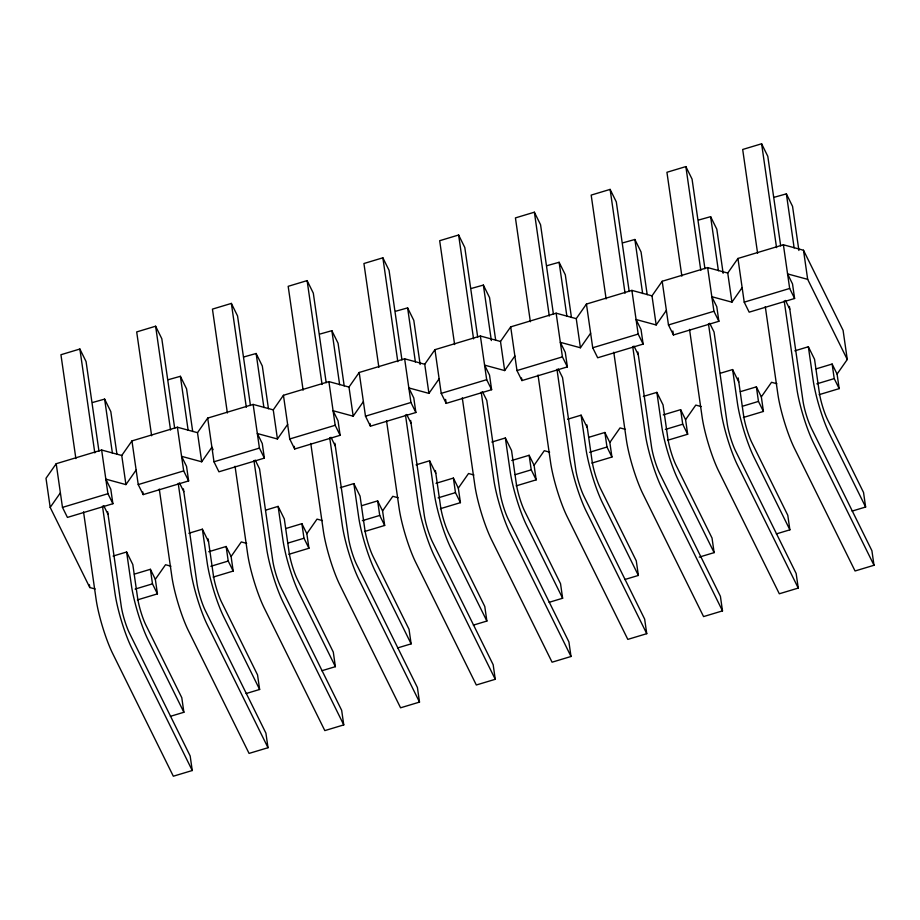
<?xml version="1.0" encoding="UTF-8"?>
<svg xmlns="http://www.w3.org/2000/svg" width="920" height="920" viewBox="0 0 920 920"><rect width="100%" height="100%" fill="white"/><g stroke="black" fill="none" stroke-linecap="round" stroke-linejoin="round"><path stroke-width="1.38" d="M56.2 463.714L62.479 507.391L67.436 517.408L112.884 503.723L110.791 489.164L105.834 479.147L125.936 484.61L121.751 455.48L101.648 450.029L56.2 463.714L46 478.285L50.186 507.414L89.792 587.535L95.151 588.995M50.186 507.414L60.386 492.832M121.751 455.48L131.951 440.91L177.399 427.225L197.501 432.676L201.687 461.794L181.585 456.343L186.541 466.359L188.634 480.918L143.186 494.603L138.23 484.587L131.951 440.91M125.936 484.61L136.137 470.028M197.501 432.676L207.702 418.094L253.149 404.421L273.252 409.871L277.438 438.989L257.335 433.538L262.28 443.555L264.373 458.114L218.925 471.799L213.98 461.782L207.702 418.094M201.687 461.794L211.887 447.223L213.118 449.73M273.252 409.871L283.44 395.289L328.9 381.616L348.99 387.067L353.188 416.185L333.086 410.734L338.031 420.75L340.124 435.309L294.676 448.994L289.731 438.978L283.44 395.289M137.379 599.909L157.435 593.871L155.342 579.312L165.542 564.73L170.901 566.191M277.438 438.989L287.638 424.419M348.99 387.067L359.191 372.485L404.639 358.811L424.741 364.262L428.927 393.38L408.836 387.929L413.781 397.946L415.874 412.505L370.426 426.19L365.481 416.173L359.191 372.485M213.13 577.104L233.185 571.067L231.092 556.508L241.293 541.926L246.652 543.386M353.188 416.185L363.388 401.614M424.741 364.262L434.941 349.68L480.389 336.007L500.491 341.458L504.678 370.576L484.575 365.125L489.532 375.141L491.625 389.7L446.177 403.385L441.22 393.369L434.941 349.68M288.88 554.3L308.936 548.262L306.843 533.703L317.032 519.121L322.402 520.582M428.927 393.38L439.127 378.81M500.491 341.458L510.692 326.876L556.14 313.191L576.242 318.653L580.428 347.772L560.326 342.32L565.282 352.337L567.375 366.896L521.928 380.581L516.971 370.565L510.692 326.876M364.63 531.495L384.675 525.458L382.582 510.899L392.782 496.317L398.141 497.777M504.678 370.576L514.878 356.005M576.242 318.653L586.442 304.072L631.89 290.386L651.992 295.849L656.178 324.967L636.077 319.516L641.033 329.532L643.126 344.091L597.678 357.776L592.721 347.76L586.442 304.072M440.381 508.691L460.425 502.653L458.332 488.094L468.533 473.512L473.892 474.973M580.428 347.772L590.629 333.201M651.992 295.849L662.193 281.267L707.641 267.582L727.743 273.044L731.929 302.162L711.827 296.711L716.783 306.728L718.876 321.287L673.428 334.972L668.472 324.955L662.193 281.267M516.131 485.886L536.176 479.849L534.083 465.29L544.284 450.708L549.642 452.168M656.178 324.967L666.379 310.397M727.743 273.044L737.943 258.462L783.391 244.777L803.494 250.24L843.088 330.36L847.274 359.49L837.085 374.06L839.178 388.631L819.122 394.668M591.87 463.082L611.926 457.044L609.833 442.485L620.034 427.903L625.393 429.353M731.929 302.162L742.13 287.592M667.621 440.277L687.677 434.24L685.584 419.681L695.784 405.099L701.144 406.548M743.371 417.473L763.428 411.435L761.334 396.865L771.535 382.294L776.894 383.743M92.598 402.488L104.627 399.107L110.814 411.631L116.955 454.308M168.348 379.684L180.377 376.303L186.564 388.827L192.705 431.503M244.099 356.879L256.128 353.498L262.315 366.022L268.445 408.698M319.849 334.075L331.867 330.694L338.065 343.217L344.195 385.894M395.588 311.27L407.617 307.889L413.804 320.401L420.152 364.504M471.339 288.454L483.368 285.085L489.555 297.597L495.696 340.285M547.089 265.65L559.118 262.28L565.305 274.792L571.447 317.48M622.84 242.845L634.869 239.476L641.056 251.988L647.197 294.676M698.591 220.041L710.619 216.671L716.806 229.183L723.143 273.286M774.341 197.236L786.37 193.867L792.557 206.379L798.894 250.481M62.479 507.391L107.927 493.706L112.884 503.723M138.23 484.587L183.678 470.902L188.634 480.918M213.98 461.782L259.428 448.097L264.373 458.114M289.731 438.978L335.179 425.293L340.124 435.309M365.481 416.173L410.929 402.488L415.874 412.505M441.22 393.369L486.68 379.684L491.625 389.7M516.971 370.565L562.419 356.879L567.375 366.896M592.721 347.76L638.169 334.075L643.126 344.091M668.472 324.955L713.92 311.27L718.876 321.287M744.222 302.151L789.67 288.466L794.615 298.483L749.168 312.167L744.222 302.151L737.943 258.462M113.091 556.071L126.615 552L132.802 564.523L137.62 598.011A20.033 3.185 73.2 0 0 145.9 625.094L181.792 697.716L183.885 712.275L170.361 716.346M188.841 533.266L202.365 529.195L208.552 541.719M265.938 510.059L278.116 506.391L284.303 518.914L289.121 552.403A20.033 3.185 73.2 0 0 297.401 579.485L333.293 652.096L335.386 666.667L321.85 670.737M340.331 487.657L353.855 483.586L360.053 496.11L364.86 529.598A20.033 3.185 73.2 0 0 373.152 556.68L409.032 629.292L411.125 643.862L397.601 647.933M416.081 464.853L429.605 460.782L435.792 473.305M491.832 442.048L505.356 437.978L511.543 450.501L516.361 483.989A20.033 3.185 73.2 0 0 524.641 511.072L560.533 583.683L562.626 598.253L549.102 602.324M567.582 419.244L581.106 415.173L587.293 427.697M643.333 396.44L656.857 392.368L663.044 404.88L667.862 438.38A20.033 3.185 73.2 0 0 676.143 465.462L712.034 538.073L714.127 552.632L699.246 557.117M720.429 373.221L732.607 369.564L738.794 382.076M794.822 350.83L808.358 346.759L814.545 359.272L819.363 392.771A20.033 3.185 73.2 0 0 827.644 419.853L863.535 492.464L865.628 507.023L852.092 511.094M134.343 574.126L150.386 569.296L155.342 579.312M208.759 551.724L226.136 546.491L231.092 556.508M285.844 528.517L301.886 523.687L306.843 533.703M361.594 505.712L377.637 500.882L382.582 510.899M436.011 483.31L453.387 478.078L458.332 488.094M511.761 460.506L529.138 455.273L534.083 465.29M588.846 437.299L604.877 432.469L609.833 442.485M663.251 414.885L680.627 409.664L685.584 419.681M740.335 391.678L756.378 386.86L761.334 396.865M816.086 368.874L832.128 364.044L837.085 374.06M135.102 589.087L152.478 583.855L157.435 593.871M210.852 566.283L228.229 561.05L233.185 571.067M287.937 543.076L303.979 538.246L308.936 548.262M362.353 520.674L379.73 515.441L384.675 525.458M438.104 497.869L455.48 492.637L460.425 502.653M515.188 474.662L531.231 469.832L536.176 479.849M589.594 452.26L606.981 447.028L611.926 457.044M665.344 429.456L682.72 424.223L687.677 434.24M742.428 406.249L758.471 401.419L763.428 411.435M816.845 383.847L834.221 378.614L839.178 388.631M246.111 693.542L259.635 689.471L257.542 674.9L221.651 602.289A20.033 3.185 73.2 0 1 213.371 575.207L208.15 538.947M473.351 625.129L486.875 621.057L484.782 606.487L448.891 533.876A20.033 3.185 73.2 0 1 440.611 506.793L435.401 470.522M624.852 579.519L638.376 575.437L636.283 560.878L600.392 488.267A20.033 3.185 73.2 0 1 592.112 461.184L586.891 424.913M776.353 533.899L789.877 529.828L787.784 515.269L751.893 442.658A20.033 3.185 73.2 0 1 743.613 415.575L738.196 377.924M107.651 511.669L121.245 606.176A20.033 3.185 73.2 0 0 129.524 633.259L190.164 755.952L192.257 770.523L173.328 776.216L112.677 653.522A40.066 6.382 73.2 0 1 96.117 599.357L83.536 511.853M183.402 488.865L196.995 583.372A20.033 3.185 73.2 0 0 205.275 610.455L265.914 733.148L268.007 747.718L249.067 753.411L188.427 630.717A40.066 6.382 73.2 0 1 171.867 576.553L159.286 489.049M255.219 460.069L259.543 468.832L272.745 560.567A20.033 3.185 73.2 0 0 281.025 587.65L341.665 710.344L343.758 724.902L324.817 730.606L264.178 607.913A40.066 6.382 73.2 0 1 247.618 553.748L235.037 466.244M334.903 443.256L348.484 537.763A20.033 3.185 73.2 0 0 356.776 564.846L417.416 687.539L419.508 702.098L400.568 707.802L339.928 585.108A40.066 6.382 73.2 0 1 323.368 530.943L310.776 443.44M410.642 420.452L424.235 514.958A20.033 3.185 73.2 0 0 432.526 542.041L493.166 664.734L495.259 679.293L476.318 684.997L415.679 562.304A40.066 6.382 73.2 0 1 399.119 508.139L386.526 420.635M482.459 391.655L486.795 400.418L499.985 492.154A20.033 3.185 73.2 0 0 508.265 519.236L568.905 641.93L571.009 656.489L552.069 662.193L491.429 539.499A40.066 6.382 73.2 0 1 474.858 485.334L462.277 397.831M558.21 368.851L562.545 377.614L575.736 469.349A20.033 3.185 73.2 0 0 584.016 496.432L644.655 619.125L646.748 633.684L627.819 639.388L567.18 516.695A40.066 6.382 73.2 0 1 550.608 462.53L538.028 375.026M637.894 352.026L651.486 446.545A20.033 3.185 73.2 0 0 659.766 473.627L720.406 596.321L722.499 610.88L703.57 616.584L642.919 493.89A40.066 6.382 73.2 0 1 626.359 439.725L613.778 352.222M709.711 323.242L714.046 332.005L727.237 423.74A20.033 3.185 73.2 0 0 735.517 450.823L796.156 573.516L798.249 588.075L779.309 593.779L718.669 471.086A40.066 6.382 73.2 0 1 702.109 416.921L689.529 329.417M789.394 306.417L802.987 400.936A20.033 3.185 73.2 0 0 811.268 428.018L871.907 550.712L874 565.271L855.059 570.975L794.42 448.281A40.066 6.382 73.2 0 1 777.86 394.116L765.279 306.613M780.689 245.927L767.797 156.296L761.61 143.784L742.681 149.477L757.608 253.333M704.938 268.732L692.058 179.101L685.86 166.589L666.931 172.281L681.858 276.138M629.199 291.536L616.308 201.905L610.121 189.393L591.181 195.097L606.119 298.942M553.449 314.341L540.558 224.721L534.37 212.198L515.43 217.902L530.368 321.747M477.698 337.145L464.807 247.526L458.62 235.002L439.679 240.706L454.618 344.551M401.948 359.95L389.056 270.33L382.869 257.807L363.929 263.511L378.867 367.356M326.197 382.754L313.306 293.135L307.119 280.611L288.178 286.315L303.117 390.172M250.447 405.559L237.555 315.94L231.368 303.416L212.439 309.12L227.367 412.976M174.696 428.363L161.816 338.744L155.618 326.221L136.689 331.924L151.627 435.781M98.957 451.179L86.066 361.548L79.879 349.025L60.938 354.729L75.877 458.585M847.274 359.49L807.679 279.358L787.577 273.907L792.522 283.923L794.615 298.483M785.461 300.426L789.785 309.2M865.628 507.023L829.736 434.412A40.066 6.382 73.2 0 1 813.165 380.247L808.358 346.759M874 565.271L813.36 442.577A40.066 6.382 73.2 0 1 796.8 388.412L784.208 300.909M789.877 529.828L753.986 457.217A40.066 6.382 73.2 0 1 737.426 403.052L732.607 369.564M798.249 588.075L737.61 465.382A40.066 6.382 73.2 0 1 721.05 411.217L708.457 323.714M633.96 346.046L638.296 354.809M714.127 552.632L678.235 480.022A40.066 6.382 73.2 0 1 661.675 425.856L656.857 392.368M722.499 610.88L661.859 488.186A40.066 6.382 73.2 0 1 645.299 434.022L632.719 346.518M638.376 575.437L602.485 502.826A40.066 6.382 73.2 0 1 585.925 448.661L581.106 415.173M646.748 633.684L586.109 510.991A40.066 6.382 73.2 0 1 569.549 456.826L556.968 369.322M562.626 598.253L526.734 525.63A40.066 6.382 73.2 0 1 510.174 471.466L505.356 437.978M571.009 656.489L510.358 533.795A40.066 6.382 73.2 0 1 493.798 479.63L481.217 392.127M406.709 414.46L411.044 423.223M486.875 621.057L450.995 548.435A40.066 6.382 73.2 0 1 434.424 494.27L429.605 460.782M495.259 679.293L434.619 556.6A40.066 6.382 73.2 0 1 418.048 502.435L405.467 414.931M330.97 437.264L335.294 446.027M411.125 643.862L375.245 571.24A40.066 6.382 73.2 0 1 358.673 517.074L353.855 483.586M419.508 702.098L358.869 579.404A40.066 6.382 73.2 0 1 342.297 525.24L329.716 437.736M335.386 666.667L299.494 594.044A40.066 6.382 73.2 0 1 282.923 539.879L278.116 506.391M343.758 724.902L283.118 602.209A40.066 6.382 73.2 0 1 266.558 548.044L253.966 460.541M179.469 482.873L183.804 491.636M259.635 689.471L223.744 616.848A40.066 6.382 73.2 0 1 207.184 562.683L202.365 529.195M268.007 747.718L207.368 625.013A40.066 6.382 73.2 0 1 190.808 570.848L178.215 483.345M103.718 505.678L108.054 514.441M183.885 712.275L147.993 639.653A40.066 6.382 73.2 0 1 131.434 585.488L126.615 552M192.257 770.523L131.618 647.818A40.066 6.382 73.2 0 1 115.057 593.653L102.476 506.149M832.128 364.044L834.221 378.614M803.494 250.24L807.679 279.358M786.37 193.867L794.144 247.917M783.391 244.777L789.67 288.466M761.61 143.784L776.549 247.63M756.378 386.86L758.471 401.419M710.619 216.671L718.394 270.733M707.641 267.582L713.92 311.27M685.86 166.589L700.798 270.445M672.853 330.993L673.428 334.972M680.627 409.664L682.72 424.223M634.869 239.476L642.643 293.537M631.89 290.386L638.169 334.075M610.121 189.393L625.048 293.25M604.877 432.469L606.981 447.028M559.118 262.28L566.892 316.342M556.14 313.191L562.419 356.879M534.37 212.198L549.297 316.054M521.548 377.936L521.928 380.581M529.138 455.273L531.231 469.832M483.368 285.085L491.349 340.561M480.389 336.007L486.68 379.684M458.62 235.002L473.558 338.859M445.602 399.418L446.177 403.385M453.387 478.078L455.48 492.637M407.617 307.889L415.391 361.951M404.639 358.811L410.929 402.488M382.869 257.807L397.808 361.663M370.047 423.545L370.426 426.19M377.637 500.882L379.73 515.441M331.867 330.694L339.652 384.755M328.9 381.616L335.179 425.293M307.119 280.611L322.058 384.468M294.296 446.349L294.676 448.994M301.886 523.687L303.979 538.246M256.128 353.498L263.902 407.56M253.149 404.421L259.428 448.097M231.368 303.416L246.307 407.272M226.136 546.491L228.229 561.05M180.377 376.303L188.151 430.364M177.399 427.225L183.678 470.902M155.618 326.221L170.556 430.077M142.796 491.958L143.186 494.603M150.386 569.296L152.478 583.855M104.627 399.107L112.401 453.169M101.648 450.029L107.927 493.706M79.879 349.025L94.806 452.881M89.389 584.764L89.792 587.535"/></g></svg>
